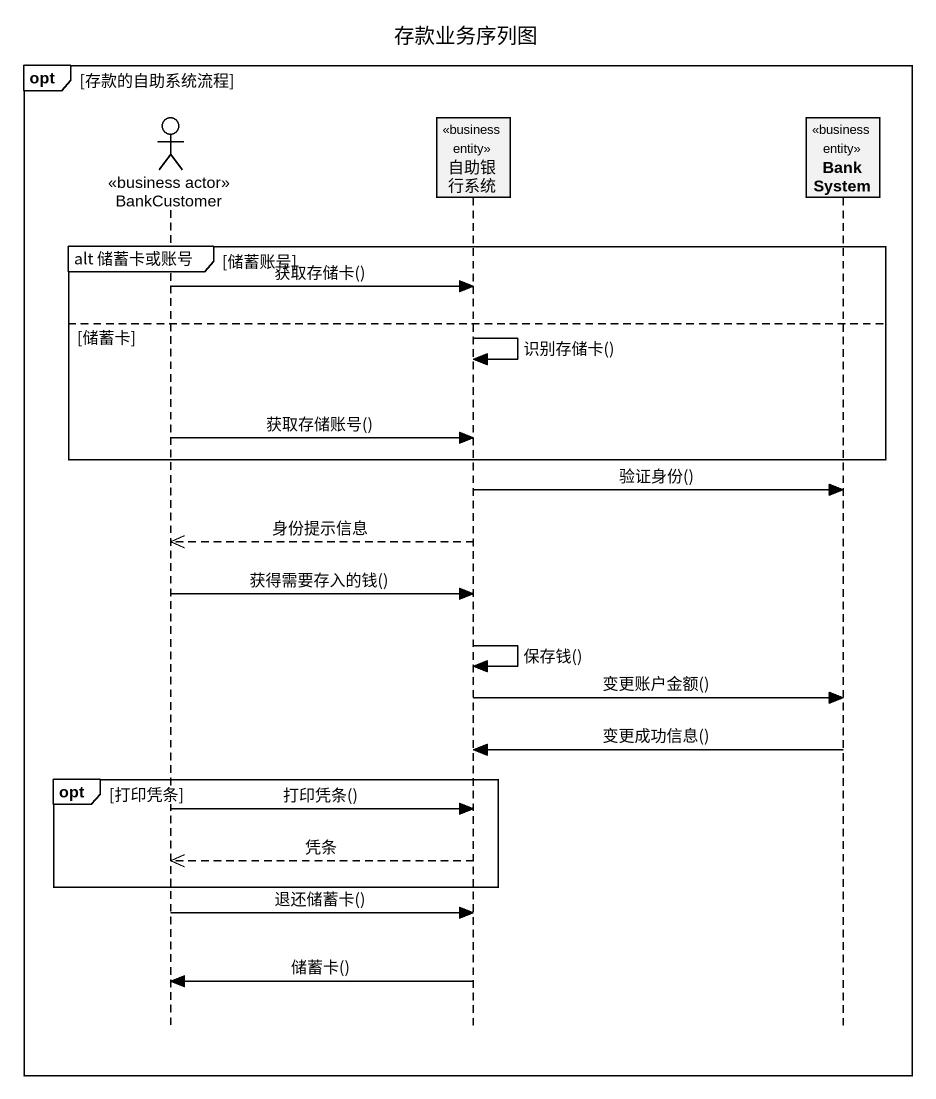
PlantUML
@startuml
title 存款业务序列图
hide footbox
actor BankCustomer <<business actor>>
participant 自助银行系统 <<business entity>>
participant BankSystem <<business entity>>

opt 存款的自助系统流程
  group alt 储蓄卡或账号 [储蓄账号]
    BankCustomer -> 自助银行系统 : 获取存储卡()
  else 储蓄卡
    自助银行系统 -> 自助银行系统 : 识别存储卡()
    BankCustomer -> 自助银行系统 : 获取存储账号()
  end
  自助银行系统 -> BankSystem : 验证身份()
  自助银行系统 -->> BankCustomer : 身份提示信息
  BankCustomer -> 自助银行系统 : 获得需要存入的钱()
  自助银行系统 -> 自助银行系统 : 保存钱()
  自助银行系统 -> BankSystem : 变更账户金额()
  BankSystem -> 自助银行系统 : 变更成功信息()
  opt 打印凭条
    BankCustomer -> 自助银行系统 : 打印凭条()
    自助银行系统 -->> BankCustomer : 凭条
  end
  BankCustomer -> 自助银行系统 : 退还储蓄卡()
  自助银行系统 -> BankCustomer : 储蓄卡()
end
@enduml
